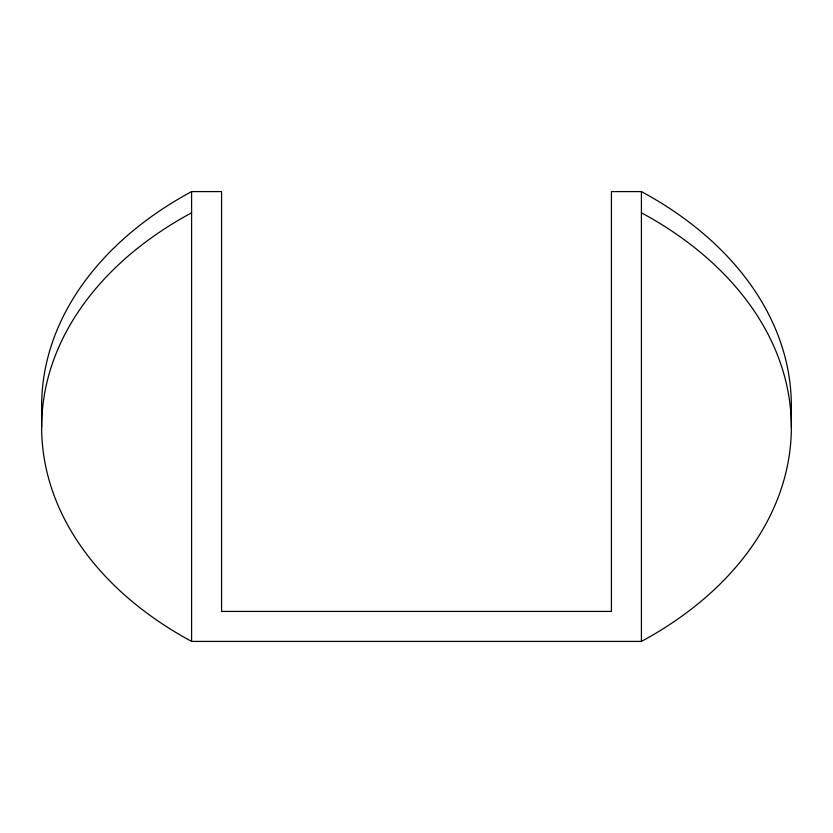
<?xml version="1.0" encoding="UTF-8"?>
<svg xmlns="http://www.w3.org/2000/svg" width="833" height="833" viewBox="0 0 833 833"><rect width="100%" height="100%" fill="white"/><g stroke="black" fill="none" stroke-linecap="round" stroke-linejoin="round"><path stroke-width="1.25" d="M41.692 409.753A381.275 269.6 0 0 1 191.59 191.59L221.578 191.59L221.578 611.422L611.422 611.422L611.422 191.59L641.41 191.59A381.275 269.6 0 0 1 791.308 409.753M191.59 191.59L191.59 641.41L641.41 641.41A381.275 269.6 0 0 0 641.41 212.79M791.35 405.9L791.35 427.1M641.41 191.59L641.41 641.41M41.65 405.9L41.65 427.1M191.59 641.41A381.275 269.6 0 0 1 191.59 212.79"/></g></svg>
